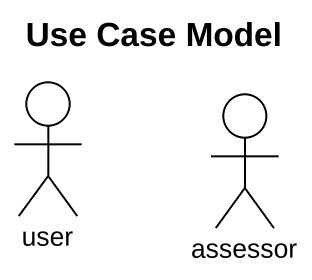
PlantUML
@startuml
title Use Case Model
actor user
actor assessor
@enduml
